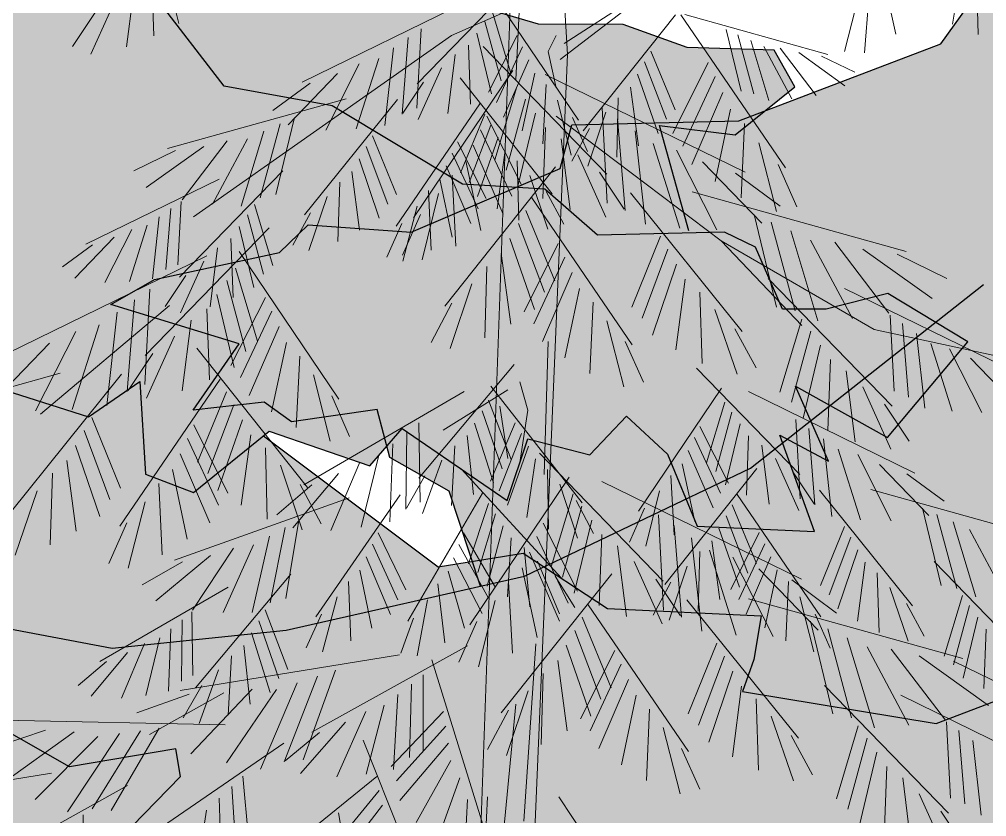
# Model space of a CAD drawing. Header units: millimetres. Extents: x 2403 to 72627, y 1744 to 50777.
# Drawn here: x 26409 to 29460, y 33588 to 36101 of the extents above; entities that cross this region are included whole.
import ezdxf

# ---------------------------------------------------------------- set-up
doc = ezdxf.new("R2010")
doc.units = ezdxf.units.MM
doc.layers.add('dwgmodels.com', color=250, linetype='Continuous')

# ---------------------------------------------------------------- blocks, each defined once
blk = doc.blocks.new('de7')
at = {"layer": 'dwgmodels.com', "linetype": 'Continuous', "lineweight": 0}
for p, q in [((-209.2, 39.8), (-24.2, 5194.2)), ((-6.1, 4475), (24.1, 3951.6)), ((-44.5, 4172), (-57.2, 3911.6)), ((-616.3, 4115.4), (-588.7, 4000.3)), ((650.9, 4116.2), (631.4, 3999.5)), ((-632.1, 4092.9), (-627.9, 3981)), ((517.7, 4093.6), (541.7, 3983.7)), ((668.2, 4094.9), (671.8, 3982.9)), ((-656.9, 4075.1), (-670.9, 3963.4)), ((-50, 4072.9), (-212.7, 3905.2)), ((501.3, 4061.2), (492.4, 3954)), ((-683.1, 4050), (-727.3, 3951.8)), ((-131.8, 4035.9), (-394.2, 3907.6)), ((-89.3, 4041.5), (41.5, 3847.8)), ((19, 3968.7), (127, 4038.6)), ((-717.2, 4022.6), (-756.2, 3964.3)), ((-57.2, 4025.9), (-158.8, 3981.5)), ((-94.4, 4019.6), (-65.5, 3923.7)), ((12.7, 3943.4), (120.7, 4025.9)), ((194.7, 4014.2), (49.2, 3831.3)), ((202.8, 4014), (367.8, 3772.9)), ((209.5, 4014.4), (434.6, 3951.7)), ((478.3, 4024.1), (461, 3956.1)), ((-105.8, 4003.5), (-80.5, 3910.2)), ((-158.8, 3981.5), (-565.2, 3695.7)), ((-206.6, 3992.1), (-213.2, 3867.1)), ((-118.8, 3985.1), (-95.8, 3889.2)), ((-54.9, 3981.3), (-100.2, 3891.9)), ((6.3, 3981.5), (-6.4, 3956)), ((274.7, 3990.8), (298.1, 3893.5)), ((292.7, 3982.7), (317.9, 3889.4)), ((-226.8, 3978), (-236.6, 3857.5)), ((-132, 3966.4), (-128.5, 3873.1)), ((313.2, 3973.4), (341.7, 3879)), ((-249.9, 3961.9), (-263.5, 3839.3)), ((-152.7, 3951.5), (-164.3, 3858.5)), ((-108.9, 3964.1), (86.4, 3762.9)), ((-46.5, 3963.4), (-87.8, 3876)), ((24.1, 3951.6), (-30.5, 2656.6)), ((-6.4, 3956), (6.3, 3898.9)), ((155.8, 3956.9), (193.9, 3864.3)), ((334, 3963.9), (378, 3881.5)), ((359.4, 3961.4), (416.3, 3887)), ((388.8, 3954.4), (461.8, 3902.3)), ((-304, 3936.6), (-357, 3832.2)), ((-273.3, 3945.4), (-308.7, 3834.2)), ((-36.9, 3943), (-76.4, 3852.7)), ((145.9, 3939.7), (180.3, 3849.3)), ((246.2, 3939.1), (190.3, 3827)), ((424.8, 3949), (477.4, 3923.4)), ((-338.5, 3921.3), (-416.4, 3840.7)), ((-61.8, 3926.5), (-218.7, 3694)), ((-174.5, 3930.6), (-211.3, 3848.8)), ((-27.3, 3922.3), (-47.1, 3831)), ((-10.7, 3919.8), (304.2, 3765.8)), ((134.8, 3920.2), (167.1, 3827)), ((-381.6, 3906.5), (-440.3, 3863.1)), ((-202.9, 3907.8), (-235.4, 3859.2)), ((-145.1, 3914.8), (0.3, 3731.8)), ((256.9, 3916.8), (206, 3807.2)), ((-55.7, 3900.3), (-90.3, 3785.2)), ((-9.5, 3904), (-14.4, 3810.4)), ((123.6, 3900.2), (136.2, 3807.7)), ((269, 3891.4), (220.4, 3778.1)), ((-324.8, 3881.8), (-606.2, 3803.4)), ((-243.8, 3880.6), (-390.4, 3698.6)), ((-114.2, 3873.9), (-246.1, 3681)), ((-41.9, 3881), (-72.3, 3769)), ((8.3, 3879.5), (30.1, 3792.6)), ((104.4, 3883.3), (102, 3789.6)), ((-26.3, 3858.9), (-53.9, 3743.8)), ((84.8, 3860.4), (56.2, 3775.4)), ((79, 3867.2), (87, 3717.2)), ((281.3, 3865.5), (257.2, 3751.3)), ((-406.3, 3852.3), (-435.6, 3730.6)), ((-106.2, 3857.4), (-144.4, 3764.8)), ((-103, 3854.2), (-48.7, 3747)), ((266.7, 3657.6), (6.3, 3854.4)), ((32.3, 3852.1), (55.7, 3798.5)), ((103.3, 3850.3), (115, 3705.7)), ((-454.4, 3830.5), (-490.1, 3712.5)), ((-428.8, 3842.2), (-460.3, 3725.5)), ((-96.4, 3840.3), (-130.8, 3749.9)), ((-113.1, 3832.8), (-63.5, 3727.9)), ((-10.5, 3836.4), (-14.7, 3724.4)), ((58.8, 3834.9), (31.2, 3783.3)), ((131, 3831), (147.3, 3683.9)), ((303.6, 3842.8), (298.2, 3725.7)), ((-512.2, 3815.5), (-583.3, 3722.5)), ((-480.4, 3818.6), (-535.5, 3715.6)), ((-283.1, 3823.5), (-245.5, 3730.6)), ((-148.9, 3813.9), (-104.2, 3724.3)), ((-85.3, 3820.7), (-117.6, 3727.5)), ((14.3, 3818.5), (28.3, 3706.9)), ((-593.9, 3800), (-659.6, 3768)), ((-548.9, 3806.7), (-640.1, 3741.6)), ((-293, 3806.4), (-259.2, 3715.8)), ((-124.6, 3808.4), (-77.2, 3699.9)), ((-74, 3800.8), (-86.7, 3708.2)), ((159.1, 3811.2), (201.5, 3677.7)), ((195.9, 3800.7), (259.5, 3675.3)), ((326.1, 3812.4), (354, 3703.8)), ((-304.3, 3786.9), (-272.5, 3693.5)), ((-157.4, 3796.1), (-116.7, 3708.4)), ((-136.2, 3783.4), (-112.4, 3673.9)), ((-54.9, 3783.9), (-52.5, 3690.2)), ((40.5, 3793.4), (84.6, 3695.3)), ((-424.6, 3768.1), (-587.4, 3600.4)), ((5.2, 3774.4), (-169.3, 3554.9)), ((-167.1, 3775.8), (-128.2, 3685.2)), ((237.3, 3782.3), (330.7, 3685.5)), ((356.2, 3778.3), (385.9, 3711.5)), ((-525, 3755.1), (-734.9, 3652.4)), ((-315.6, 3767), (-303.5, 3674.4)), ((-176.9, 3755.1), (-157.6, 3663.7)), ((-157.5, 3761.5), (-151.6, 3649.1)), ((-35.2, 3760.9), (-6.7, 3675.9)), ((74.6, 3766.1), (113.6, 3707.8)), ((289, 3764.5), (359.5, 3712.4)), ((-334.9, 3750.2), (-337.9, 3656.6)), ((-194.8, 3736.9), (-190.5, 3643.3)), ((-354.7, 3727.4), (-383.8, 3642.6)), ((-178.9, 3732.2), (-205.1, 3627.8)), ((-31.9, 3725.4), (126.4, 3493.9)), ((-9.2, 3735.5), (18.3, 3683.9)), ((123.7, 3733.4), (299.6, 3515)), ((220.8, 3734.9), (558.5, 3640.7)), ((-601, 3708.7), (-608.8, 3612.4)), ((-584.8, 3720), (-590.1, 3620)), ((-469, 3714.8), (-440.2, 3618.9)), ((-212.8, 3712.6), (-235.1, 3625.8)), ((-619.5, 3695.8), (-630.3, 3597.8)), ((-480.5, 3698.7), (-455.2, 3605.4)), ((-380.9, 3702.1), (-408.7, 3650.7)), ((-207.6, 3699.2), (-235.7, 3635)), ((-41.5, 3705.6), (4.3, 3594.5)), ((318.6, 3699.5), (353.8, 3553.4)), ((-662.7, 3675.7), (-705.2, 3592.1)), ((-638.2, 3682.7), (-666.5, 3593.7)), ((-446, 3678.4), (-641.4, 3477.1)), ((-493.5, 3680.3), (-470.5, 3584.4)), ((-236.9, 3685.3), (-260.6, 3631.9)), ((-53.2, 3685.1), (-12, 3576.6)), ((345.6, 3687.3), (383.4, 3547.3)), ((-690.4, 3663.4), (-752.6, 3598.9)), ((-506.6, 3661.6), (-503.1, 3568.3)), ((-66.6, 3661.6), (-27.8, 3549.7)), ((170.8, 3664.9), (125.7, 3553.4)), ((376.4, 3673.3), (419.2, 3531.7)), ((-724.8, 3651.6), (-771.8, 3616.8)), ((-527.3, 3646.7), (-539, 3553.7)), ((9.8, 3653.4), (-43.9, 3545.9)), ((508, 3517.9), (266.7, 3657.6)), ((266.7, 3657.6), (393.7, 3524.2)), ((407.6, 3659), (473.6, 3535.5)), ((445.7, 3655.4), (531.1, 3543.7)), ((-544.3, 3634), (-859.2, 3480)), ((-493.2, 3640.7), (-336.3, 3408.3)), ((-80.1, 3637.6), (-64.9, 3526.6)), ((20, 3632.1), (-28.9, 3526.8)), ((182.7, 3644.4), (142.1, 3535.7)), ((489.8, 3644.8), (599.3, 3566.7)), ((543.8, 3636.7), (622.6, 3598.4)), ((-549.2, 3625.8), (-585.9, 3544)), ((-103.1, 3617.4), (-105.9, 3504.9)), ((196.2, 3621), (158.1, 3508.9)), ((-577.6, 3603), (-610.1, 3554.4)), ((-499.3, 3614.5), (-464.7, 3499.4)), ((31.7, 3607.7), (-15, 3498.9)), ((-513.1, 3595.2), (-482.7, 3483.2)), ((-126.7, 3589.8), (-160.9, 3487.8)), ((209.9, 3597.1), (195.3, 3486)), ((340.6, 3598.4), (536, 3397.1)), ((-634, 3581.5), (-641.9, 3431.4)), ((-528.7, 3573.1), (-501.1, 3458)), ((43.4, 3582.8), (20.3, 3473.2)), ((233, 3577), (236.5, 3464.6)), ((461.1, 3582.8), (713, 3459.6)), ((-806.5, 3384.6), (-603.3, 3556)), ((-658.3, 3564.6), (-670, 3420)), ((-452, 3568.5), (-506.3, 3461.3)), ((-157.9, 3559.3), (-190.9, 3497.4)), ((64.9, 3561), (59.7, 3448.6)), ((-686, 3545.2), (-702.3, 3398.2)), ((-544.5, 3550.6), (-540.3, 3438.7)), ((-441.9, 3547.1), (-491.5, 3442.2)), ((256.7, 3549.6), (291.6, 3447.8)), ((532.8, 3540.7), (539.2, 3420.7)), ((-714.1, 3525.5), (-756.5, 3392)), ((-569.3, 3532.8), (-583.3, 3421.2)), ((86.4, 3531.8), (113.2, 3427.6)), ((393.9, 3534.5), (359.3, 3419.4)), ((552.3, 3527.2), (561.7, 3411.5)), ((-750.9, 3514.9), (-814.5, 3389.6)), ((-430.4, 3522.6), (-477.8, 3414.1)), ((288.1, 3519.2), (321.6, 3457.6)), ((407.7, 3515.2), (377.3, 3403.2)), ((800.1, 3454.4), (508, 3517.9)), ((574.5, 3511.7), (587.5, 3394.1)), ((-792.3, 3496.5), (-885.7, 3399.8)), ((-595.5, 3507.7), (-639.6, 3409.6)), ((-418.8, 3497.7), (-442.6, 3388.2)), ((-6.4, 3498.9), (-12.7, 3289.3)), ((115.3, 3499.1), (143.9, 3435)), ((423.3, 3493.1), (395.7, 3378)), ((596.9, 3495.9), (630.9, 3389.1)), ((-629.6, 3480.3), (-668.6, 3422)), ((-560.2, 3488.7), (-385.7, 3269.2)), ((626.4, 3487.5), (677.3, 3387.2)), ((-397.5, 3475.7), (-403.4, 3363.4)), ((-59.6, 3462.7), (-210.1, 3283.9)), ((439.1, 3470.6), (434.9, 3358.7)), ((659.5, 3472.8), (734.3, 3395.4)), ((-775.8, 3449.1), (-1113.5, 3355)), ((-678.7, 3447.6), (-854.6, 3229.2)), ((227.8, 3456.9), (390.5, 3289.2)), ((463.9, 3452.8), (477.8, 3341.1)), ((-523.1, 3439.7), (-681.4, 3208.2)), ((-376.1, 3446.4), (-349.9, 3342)), ((-50.8, 3435.3), (-38.1, 3390.9)), ((-513.5, 3419.9), (-559.3, 3308.7)), ((-138.7, 3420.1), (-391.3, 3273.4)), ((-171.5, 3359.1), (-69.9, 3422.7)), ((-96.6, 3428.7), (47.6, 3244.7)), ((267.1, 3425.5), (136.3, 3231.8)), ((309.6, 3420), (572, 3291.6)), ((490.1, 3427.7), (534.2, 3329.5)), ((-347.4, 3413.5), (-319.3, 3349.2)), ((-100.1, 3406.5), (-64.5, 3312.9)), ((272.2, 3403.7), (243.3, 3307.8)), ((-501.7, 3399.3), (-543, 3290.8)), ((-110.4, 3389.6), (-78.6, 3298.3)), ((-69.9, 3314.7), (-82.6, 3397.2)), ((-38.1, 3390.9), (-50.8, 3308.4)), ((283.6, 3387.6), (258.3, 3294.3)), ((524.2, 3400.3), (563.2, 3342)), ((-725.8, 3379.1), (-680.7, 3267.7)), ((-488.4, 3375.8), (-527.2, 3264)), ((-210.1, 3371.1), (-207.9, 3245.9)), ((-58.1, 3371), (-96.9, 3278.7)), ((384.4, 3376.1), (391, 3251.1)), ((-737.7, 3358.6), (-697.1, 3249.9)), ((-564.7, 3367.7), (-511.1, 3260.1)), ((-229.3, 3355.6), (-230.5, 3234.7)), ((-122.1, 3370.4), (-92.4, 3276.3)), ((232.7, 3365.3), (278, 3276)), ((296.6, 3369.2), (273.6, 3273.3)), ((404.6, 3362.1), (414.4, 3241.6)), ((-575, 3346.3), (-526.1, 3241.1)), ((-474.9, 3351.9), (-490.1, 3240.9)), ((-133.9, 3350.7), (-123.8, 3257.9)), ((-48.4, 3353.8), (-83.4, 3263.7)), ((224.3, 3347.5), (265.6, 3260.1)), ((309.8, 3350.5), (306.3, 3257.1)), ((427.7, 3345.9), (441.3, 3223.4)), ((-751.2, 3335.2), (-713.1, 3223.1)), ((-451.9, 3331.6), (-449, 3219.2)), ((-251.2, 3337.9), (-256, 3214.7)), ((-153.5, 3334.4), (-158.5, 3240.8)), ((-37.4, 3334.2), (-70.4, 3241.2)), ((214.7, 3327.1), (254.2, 3236.7)), ((330.5, 3335.6), (342.1, 3242.5)), ((451.1, 3329.5), (486.5, 3218.2)), ((-764.9, 3311.4), (-750.3, 3200.2)), ((-586.6, 3321.9), (-539.9, 3213.2)), ((-273.4, 3319.8), (-300.8, 3206.3)), ((-173.8, 3312), (-204.6, 3227.8)), ((-26.3, 3314.1), (-39.6, 3221.7)), ((-20, 3322.8), (175.3, 3121.5)), ((352.3, 3314.7), (389.1, 3232.9)), ((481.8, 3320.7), (534.8, 3216.2)), ((-598.4, 3297.1), (-575.3, 3187.4)), ((-428.3, 3304.1), (-394.1, 3202.1)), ((-303.3, 3308.8), (-348.8, 3200.9)), ((-143.3, 3298.3), (14.7, 3126.2)), ((-7.3, 3297.1), (-5.5, 3203.4)), ((322.9, 3298.8), (177.5, 3115.9)), ((205.1, 3306.3), (224.9, 3215.1)), ((516.3, 3305.4), (594.2, 3224.7)), ((-787.9, 3291.3), (-791.5, 3178.8)), ((-336.7, 3291.1), (-408.6, 3205.2)), ((-200.5, 3287.3), (-229.4, 3236.5)), ((27.1, 3285.1), (-129.8, 3052.7)), ((187.3, 3288), (192.2, 3194.4)), ((380.7, 3291.9), (413.2, 3243.3)), ((559.4, 3290.6), (618.1, 3247.2)), ((-811.7, 3263.9), (-846.6, 3162.1)), ((-619.8, 3275.2), (-614.6, 3162.9)), ((-378.6, 3273.3), (-434.1, 3225.8)), ((-397.1, 3273.5), (-364.1, 3211.6)), ((12.2, 3274.1), (40.2, 3188.9)), ((78.2, 3278.4), (393.1, 3124.4)), ((421.6, 3264.6), (568.2, 3082.6)), ((502.6, 3265.8), (784, 3187.4)), ((-320.2, 3252.6), (-595.3, 3154.4)), ((-239.3, 3257.2), (-372.6, 3065.2)), ((-109.6, 3259.8), (-227.5, 3058)), ((33.2, 3258.9), (-1.4, 3143.8)), ((169.5, 3263.6), (147.7, 3176.6)), ((292, 3258), (423.9, 3065.1)), ((-641.4, 3246.1), (-668.2, 3141.9)), ((-100.4, 3243.9), (-131.9, 3148.8)), ((47, 3239.6), (16.6, 3127.6)), ((38.1, 3248.4), (65.2, 3196.6)), ((145.5, 3236.2), (122.1, 3182.6)), ((284, 3241.5), (322.2, 3148.9)), ((584.1, 3236.4), (613.4, 3114.6)), ((-89.4, 3227.5), (-117.3, 3134.9)), ((167.9, 3225.9), (175.9, 3075.8)), ((274.2, 3224.3), (308.6, 3134)), ((606.6, 3226.2), (638.1, 3109.5)), ((-670.3, 3213.3), (-698.9, 3149.2)), ((-421.1, 3205.7), (-444.3, 3087.1)), ((-399.4, 3217.5), (-420, 3093.9)), ((-76.9, 3208.7), (-102.6, 3113.5)), ((-14.1, 3212.9), (40.2, 3105.7)), ((62.6, 3217.5), (35, 3102.4)), ((192.2, 3209), (203.9, 3064.4)), ((263.1, 3204.8), (295.4, 3111.6)), ((460.9, 3207.5), (423.3, 3114.7)), ((632.2, 3214.6), (667.9, 3096.5)), ((-445.8, 3192.3), (-473, 3072)), ((-274.5, 3197.4), (-230.4, 3107.5)), ((-139.9, 3197.4), (-89, 3111.2)), ((-64.3, 3189.6), (-70.4, 3096.4)), ((-24.2, 3191.5), (25.4, 3086.6)), ((78.4, 3195), (74.2, 3083.1)), ((219.9, 3189.6), (236.2, 3042.6)), ((326.7, 3198), (282, 3108.3)), ((470.8, 3190.4), (437, 3099.8)), ((658.2, 3202.6), (713.3, 3099.7)), ((-502.4, 3173.3), (-566.8, 3075.4)), ((-471, 3178.5), (-518.5, 3072)), ((-283.2, 3179.7), (-243, 3091.7)), ((-147.2, 3179.1), (-100.3, 3094.5)), ((-44, 3174.2), (-35, 3080.9)), ((103.2, 3177.2), (117.2, 3065.6)), ((251.8, 3184.8), (264.5, 3092.3)), ((335.2, 3180.2), (294.5, 3092.5)), ((-538.4, 3161.9), (-624.8, 3090.5)), ((-293, 3159.4), (-254.7, 3068.5)), ((-155.4, 3158.1), (-110.2, 3070.5)), ((-35.7, 3167), (11.7, 3058.5)), ((232.7, 3167.9), (230.3, 3074.2)), ((248, 3169.9), (290.4, 3036.4)), ((284.8, 3159.3), (348.4, 3034)), ((344.9, 3159.8), (306, 3069.2)), ((482.1, 3170.9), (450.3, 3077.5)), ((-582.8, 3152), (-646.1, 3115.4)), ((-47.3, 3142.1), (-23.5, 3032.6)), ((-22.8, 3152.7), (11.7, 3069.9)), ((129.4, 3152.1), (173.5, 3054)), ((213, 3145), (184.5, 3060)), ((493.4, 3151), (481.3, 3058.5)), ((602.4, 3152.1), (765.2, 2984.4)), ((-411.7, 3132.1), (-562.2, 2953.3)), ((-302.9, 3138.8), (-284.3, 3047.3)), ((-163.7, 3136.8), (-138, 3047)), ((94.1, 3133.1), (-80.4, 2913.6)), ((5, 3129.1), (36.1, 3079.6)), ((326.2, 3140.9), (419.6, 3044.2)), ((354.7, 3139.1), (335.4, 3047.8)), ((512.7, 3134.3), (515.7, 3040.6)), ((-510.9, 3112), (-713, 2994.7)), ((-320.9, 3120.7), (-317.3, 3027.1)), ((-180.3, 3117.3), (-169.3, 3024.3)), ((-68.6, 3120.1), (-62.7, 3007.8)), ((187, 3119.5), (159.5, 3067.9)), ((163.5, 3124.7), (202.5, 3066.4)), ((372.6, 3120.9), (368.3, 3027.3)), ((377.9, 3123.2), (448.4, 3071.1)), ((532.5, 3111.5), (561.6, 3026.6)), ((-339.1, 3096.5), (-362, 3009.9)), ((390.6, 3096.6), (412.9, 3009.8)), ((646.8, 3098.9), (618, 3003)), ((-196.5, 3091.8), (-212.6, 3003.6)), ((-90, 3090.8), (-116.2, 2986.4)), ((57, 3084.1), (215.3, 2852.6)), ((212.6, 3092), (388.5, 2873.6)), ((309.7, 3093.5), (647.4, 2999.4)), ((558.7, 3086.2), (586.5, 3034.8)), ((658.3, 3082.8), (633, 2989.5)), ((-568.1, 3072.8), (-566.3, 2972.7)), ((-452.2, 3075.9), (-416.6, 2982.2)), ((-363.4, 3069.4), (-387.5, 3016.2)), ((414.7, 3069.4), (438.4, 3015.9)), ((-583.4, 3060.4), (-584.4, 2963.7)), ((-462.5, 3059), (-430.6, 2967.7)), ((-218.6, 3062.9), (-238.5, 3007.9)), ((-118.7, 3057.9), (-146.8, 2993.6)), ((47.4, 3064.3), (93.2, 2953.1)), ((407.5, 3058.1), (442.7, 2912.1)), ((671.3, 3064.4), (648.3, 2968.5)), ((-600.9, 3046.2), (-604.8, 2947.7)), ((-474.1, 3039.7), (-444.4, 2945.7)), ((35.7, 3043.7), (76.9, 2935.2)), ((434.5, 3046), (472.3, 2905.9)), ((684.4, 3045.7), (680.9, 2952.3)), ((-642.7, 3023), (-679, 2936.7)), ((-618.7, 3031.8), (-640.6, 2941)), ((-486, 3020.1), (-475.8, 2927.3)), ((-44.5, 2743.2), (-25.4, 3022.6)), ((22.3, 3020.2), (61.1, 2908.4)), ((259.7, 3023.5), (214.6, 2912.1)), ((465.3, 3032), (508.1, 2890.3)), ((-669.3, 3008.8), (-726.9, 2940.1)), ((-240.5, 3005.4), (-586.4, 2948.8)), ((-133.6, 3019.5), (-378.7, 2883.2)), ((98.7, 3012.1), (45, 2904.5)), ((496.5, 3017.6), (562.5, 2894.1)), ((534.6, 3014), (620, 2902.3)), ((-702.8, 2994.6), (-747.3, 2956.6)), ((-505.5, 3003.8), (-510.5, 2910.2)), ((-189.6, 2997.1), (-106.5, 2729.2)), ((8.8, 2996.3), (24, 2885.3)), ((108.9, 2990.7), (60, 2885.5)), ((271.6, 3003), (231, 2894.3)), ((578.7, 3003.5), (688.2, 2925.3)), ((632.7, 2995.4), (711.5, 2957)), ((-525.8, 2981.4), (-556.7, 2897.2)), ((-341.5, 2980.9), (-392.5, 2839.6)), ((-14.2, 2976), (-17, 2863.6)), ((285.1, 2979.6), (247, 2867.5)), ((-401.8, 2961.2), (-459.8, 2825.1)), ((-369.7, 2971.8), (-422.6, 2836.7)), ((-221.8, 2959.2), (-225, 2843.2)), ((-203.1, 2973.7), (-203.1, 2853.5)), ((120.6, 2966.3), (73.9, 2857.6)), ((-517.6, 2945.3), (-635, 2879.6)), ((-552.5, 2956.6), (-581.5, 2905.8)), ((-472.7, 2951), (-569.8, 2849.3)), ((-434.4, 2950.4), (-513.6, 2834.9)), ((-37.8, 2948.5), (-72, 2846.5)), ((298.8, 2955.8), (284.2, 2844.6)), ((429.5, 2957), (624.9, 2755.8)), ((-572.2, 2943.2), (-654.8, 2913.7)), ((-243.1, 2942.6), (-249.9, 2824.4)), ((132.3, 2941.5), (109.2, 2831.8)), ((321.9, 2935.7), (325.4, 2823.2)), ((550, 2941.4), (801.9, 2818.2)), ((-293.7, 2915.6), (-339.2, 2812.8)), ((-264.7, 2925.6), (-293, 2817.2)), ((-171, 2916), (-254, 2829)), ((-69, 2917.9), (-102, 2856)), ((-57.2, 2927.4), (-76.2, 2730.5)), ((153.8, 2919.6), (148.6, 2807.3)), ((-515.6, 2895.1), (-866, 2902.4)), ((-326, 2899.2), (-396.5, 2818)), ((345.6, 2908.3), (380.5, 2806.5)), ((621.7, 2899.4), (628.1, 2779.3)), ((-799, 2886.5), (-926.4, 2843.3)), ((-753.8, 2883.9), (-867.8, 2801.6)), ((-648.7, 2885.6), (-725.3, 2762.4)), ((-619.4, 2889.5), (-695.2, 2759.7)), ((-366.5, 2882.8), (-420.7, 2838.2)), ((-167.5, 2892.6), (-245.3, 2806.4)), ((175.3, 2890.5), (202.1, 2786.3)), ((482.8, 2893.1), (448.2, 2778)), ((641.2, 2885.9), (650.6, 2770.2)), ((-716.3, 2876.4), (-815.1, 2777.1)), ((-682.2, 2881.1), (-764, 2757.8)), ((-297.7, 2870.8), (-193.9, 2610.3)), ((377, 2877.9), (410.5, 2816.2)), ((496.6, 2873.8), (466.2, 2761.8)), ((663.4, 2870.4), (676.4, 2752.7)), ((-422.9, 2865.7), (-654.4, 2707.3)), ((-163.6, 2865.8), (-240.2, 2775.7)), ((204.2, 2857.7), (232.8, 2793.6)), ((-159.7, 2838.6), (-214.1, 2740.7)), ((512.2, 2851.8), (484.6, 2736.7)), ((528, 2829.3), (523.8, 2717.3)), ((-789.4, 2818.8), (-1066.2, 2773.5)), ((-276.3, 2813.2), (-494.7, 2637.2)), ((-487.8, 2813.7), (-476.8, 2694)), ((-145.6, 2811.4), (-183.7, 2705.6)), ((552.8, 2811.4), (566.7, 2699.8)), ((-669.6, 2799), (-914.7, 2662.7)), ((-505.1, 2797.5), (-497.7, 2681.7)), ((-272.8, 2791.5), (-348.7, 2698.3)), ((-524.8, 2779), (-520.7, 2660.7)), ((-133.6, 2777.2), (-138.6, 2669.7)), ((-108, 2654.3), (-101.6, 2781.3)), ((10.4, 2781.2), (140.2, 2586.9)), ((579, 2786.3), (623.1, 2688.2)), ((-267.5, 2768.4), (-338.3, 2676.4)), ((-739.1, 2753.2), (-739.1, 2633)), ((-544.8, 2760.1), (-562.9, 2649.5)), ((-336.9, 2756.2), (-316.6, 2637.8)), ((613.1, 2759), (652.1, 2700.6))]:
    blk.add_line(p, q, dxfattribs=at)
blk = doc.blocks.new('Pine 1 Elev_130')
h = blk.add_hatch(color=256)
h.dxf.hatch_style = 1
h.set_gradient(color1=(0, 127, 31), one_color=1, tint=1, name='SPHERICAL')
h.paths.add_polyline_path([(450.3, 2550.3), (391.1, 2573.1), (383.9, 2687.4), (320.7, 2644), (185.2, 2686.8), (128.6, 2653.1), (100.4, 2681.4), (89.2, 2473.5), (-53.3, 2274.3), (-33.6, 3012.8), (109.7, 2930), (69.8, 2822.7), (123.4, 2785.8), (100.4, 2681.4), (128.6, 2653.1), (185.2, 2686.8), (320.7, 2644), (383.9, 2687.4), (391.1, 2573.1), (450.3, 2550.3), (543.8, 2626.3), (667.9, 2583.5), (707.6, 2629.6), (837.3, 2540.6), (862.9, 2616.8), (939.1, 2596.8), (984.5, 2644.6), (1035.2, 2597.9), (1071.6, 2508.8), (1216.2, 2502.4), (1173.7, 2621.4), (1233.5, 2589.1), (1193, 2681.6), (1306.4, 2618.2), (1405.7, 2736.5), (1307, 2796.1), (1230.7, 2776.6), (1177, 2776.8), (1143.4, 2853.2), (1105.3, 2871.7), (1062.2, 2870.6), (1025.2, 3003.3), (1118.4, 2991.7), (1192, 3050.8), (1166.7, 3096), (1059.4, 3099.2), (980.4, 3127.7), (875.9, 3128), (672.7, 3188), (613.5, 3224.9), (511.8, 3236.6), (472.4, 3281.9), (424.7, 3355.5), (399.6, 3468.6), (520.9, 3408.9), (591.3, 3340.8), (631, 3405.7), (738.2, 3337.5), (870.8, 3299), (933.2, 3368), (1045.9, 3297), (1122.4, 3367.4), (1238.3, 3375.5), (1244.3, 3480), (1388.5, 3538.8), (1309.7, 3612.5), (1256.1, 3643.8), (1114.8, 3616), (1146.1, 3692.1), (1123.6, 3726.1), (925.8, 3718.3), (736.7, 3766.9), (559, 3852.2), (376.1, 4076), (181.7, 4270.9), (71.9, 4294), (-211.3, 4583), (-418, 4389.3), (-598.5, 4288.2), (-627.4, 4236.2), (-818.1, 4195.8), (-968.4, 4224.7), (-1043.5, 4236.2), (-1130.2, 4166.9), (-1159.1, 4103.3), (-1037.8, 4190), (-985.7, 4161.1), (-1014.6, 4097.5), (-945.3, 4138), (-893.3, 4109.1), (-760.4, 4103.3), (-748.8, 4010.8), (-673.7, 4010.8), (-679.4, 3941.5), (-604.1, 3866.1), (-712.3, 3797), (-1034.5, 3758.5), (-1268.9, 3764.9), (-1435.5, 3782.4), (-1514.7, 3762.9), (-1466.8, 3726), (-1387.8, 3683.4), (-1393.6, 3635.4), (-1429.7, 3558.9), (-1352.9, 3568.9), (-1309, 3618.2), (-1286.3, 3629.4), (-1272.4, 3550.2), (-1233, 3527.5), (-1108.5, 3589.3), (-1094.5, 3535.5), (-1162.7, 3434.1), (-1145.8, 3394.5), (-1038.2, 3470.4), (-947.8, 3472.9), (-891.4, 3447.3), (-919.9, 3365.5), (-894.7, 3320.2), (-722.1, 3352.1), (-640.2, 3395.7), (-580.9, 3392.6), (-422.7, 3392.1), (-366, 3442.8), (-320.9, 3408.7), (-291.7, 3413.1), (-314.4, 3254.8), (-423.6, 3104), (-672.5, 3008.7), (-878.7, 3003.8), (-893, 2950.1), (-1076.9, 2871.6), (-1204, 2880.5), (-1239.4, 2846.7), (-1393.5, 2813.3), (-1447.2, 2782.4), (-1289.2, 2733.9), (-1346, 2652.2), (-1258.4, 2661.8), (-1224.5, 2637.6), (-1118.7, 2652.7), (-1103.2, 2593.5), (-1029.9, 2552.3), (-991.3, 2435.1), (-1231, 2380.6), (-1445.8, 2358.7), (-1660.3, 2398.9), (-1683, 2376.4), (-1612.7, 2277.3), (-1498.5, 2212), (-1367.1, 2234.2), (-1361.6, 2200.2), (-1523.1, 2034.1), (-1494.9, 2017.1), (-1410.2, 2005.5), (-1321.2, 2002.4), (-1240.5, 2072.7), (-1272, 1945.7), (-1229.7, 1903.2), (-1071.3, 1993.1), (-1020.6, 1928), (-935.7, 1987), (-862.2, 1992.4), (-736.5, 1934.2), (-870.2, 1635.5), (-1014.6, 1600.9), (-956.8, 1554.6), (-1066.7, 1502.6), (-1043.5, 1462.2), (-1008.9, 1462.2), (-906.7, 1345.7), (-881.4, 1308.9), (-779.9, 1229.4), (-743, 1127), (-552.3, 1190.5), (-562.8, 1101.6), (-413, 1135), (-326.9, 1063.4), (-202.8, 1077.9), (-222.9, 959.4), (-40.9, 896.5), (66.7, 973.9), (106.2, 958.2), (154.4, 1011.7), (227.8, 997.4), (287.3, 1067.8), (447.5, 1046.1), (507.1, 904.7), (399.5, 813.2), (499.5, 682), (579.9, 688.3), (614, 770.1), (822.8, 684.7), (884.8, 632.3), (955.7, 722.4), (1133.8, 771.3), (1424.2, 728.2), (1470.1, 795.6), (1382.7, 860.9), (1594.6, 874.3), (1512.8, 900), (1710.6, 933.3), (1586.4, 959.1), (1578, 984.5), (1747.8, 1077.2), (1714, 1111.2), (1612.3, 1103.1), (1394.7, 1075.5), (1293.2, 1138), (1135.2, 1190.5), (1031.2, 1311.9), (1164.1, 1288.8), (1302.8, 1375.5), (1366.4, 1358.1), (1406.9, 1381.3), (1366.4, 1421.7), (1412.7, 1462.2), (1505.1, 1450.6), (1516.7, 1485.3), (1487.8, 1537.3), (1580.2, 1577.7), (1614, 1637), (1568.7, 1658.7), (1455.7, 1603.6), (1292.1, 1663.4), (1135.2, 1670.2), (1023.8, 1678.4), (922.3, 1763.5), (841, 1828.9), (1060.1, 1982.3), (1089, 1953.4), (1117.5, 1856.1), (1181.5, 1901.4), (1187.3, 2011.2), (1315.7, 1988.2), (1389.5, 1976.5), (1372.4, 2036), (1412.7, 2097.9), (1557.1, 2097.9), (1701.6, 2178.8), (1747.8, 2282.8), (1713.2, 2317.5), (1661.2, 2265.5), (1516.7, 2201.9), (1435.8, 2253.9), (1516.7, 2323.3), (1366.4, 2265.5), (1127.5, 2305.2), (1141.7, 2344.7), (1150.4, 2398.3), (961.1, 2407.4), (856.8, 2475.6), (752.3, 2459), (536.5, 2620.4)])
at = {"layer": 'dwgmodels.com', "linetype": 'Continuous'}
for p, q in [((-423.6, 3104), (-314.4, 3254.8)), ((488, 3051.5), (376.1, 3197.5)), ((875.9, 3128), (672.7, 3188)), ((980.4, 3127.7), (875.9, 3128)), ((1059.4, 3099.2), (980.4, 3127.7)), ((-672.5, 3008.7), (-423.6, 3104)), ((1166.7, 3096), (1059.4, 3099.2)), ((1192, 3050.8), (1166.7, 3096)), ((621.3, 3027.2), (488, 3051.5)), ((1118.4, 2991.7), (1192, 3050.8)), ((782, 2930.6), (621.3, 3027.2)), ((-878.7, 3003.8), (-672.5, 3008.7)), ((-893, 2950.1), (-878.7, 3003.8)), ((1061.5, 2873.2), (1025.2, 3003.3)), ((1025.2, 3003.3), (1118.4, 2991.7)), ((-1076.9, 2871.6), (-893, 2950.1)), ((883.7, 2924.6), (782, 2930.6)), ((948.5, 2867.9), (883.7, 2924.6)), ((-1239.4, 2846.7), (-1204, 2880.5)), ((-1204, 2880.5), (-1076.9, 2871.6)), ((1105.3, 2871.7), (948.5, 2867.9)), ((1143.4, 2853.2), (1105.3, 2871.7)), ((1177, 2776.8), (1143.4, 2853.2)), ((-1393.5, 2813.3), (-1239.4, 2846.7)), ((-1447.2, 2782.4), (-1393.5, 2813.3)), ((-658.4, 2580.7), (-370.9, 2807.2)), ((1307, 2796.1), (1230.7, 2776.6)), ((1405.7, 2736.5), (1307, 2796.1)), ((-1289.2, 2733.9), (-1447.2, 2782.4)), ((1230.7, 2776.6), (1177, 2776.8)), ((-1346, 2652.2), (-1289.2, 2733.9)), ((1306.4, 2618.2), (1405.7, 2736.5)), ((185.2, 2686.8), (320.7, 2644)), ((320.7, 2644), (383.9, 2687.4)), ((383.9, 2687.4), (391.1, 2573.1)), ((1233.5, 2589.1), (1193, 2681.6)), ((1193, 2681.6), (1306.4, 2618.2)), ((-1258.4, 2661.8), (-1346, 2652.2)), ((-1224.5, 2637.6), (-1258.4, 2661.8)), ((-1118.7, 2652.7), (-1224.5, 2637.6)), ((-1103.2, 2593.5), (-1118.7, 2652.7)), ((939.1, 2596.8), (984.5, 2644.6)), ((984.5, 2644.6), (1035.2, 2597.9)), ((450.3, 2550.3), (543.8, 2626.3)), ((543.8, 2626.3), (667.9, 2583.5)), ((667.9, 2583.5), (707.6, 2629.6)), ((707.6, 2629.6), (837.3, 2540.6)), ((536.5, 2620.4), (752.3, 2459)), ((837.3, 2540.6), (862.9, 2616.8)), ((862.9, 2616.8), (939.1, 2596.8)), ((1216.2, 2502.4), (1173.7, 2621.4)), ((1173.7, 2621.4), (1233.5, 2589.1)), ((-1029.9, 2552.3), (-1103.2, 2593.5)), ((1035.2, 2597.9), (1071.6, 2508.8)), ((-937, 2447.5), (-658.4, 2580.7)), ((391.1, 2573.1), (450.3, 2550.3)), ((-991.3, 2435.1), (-1029.9, 2552.3)), ((1071.6, 2508.8), (1216.2, 2502.4)), ((752.3, 2459), (856.8, 2475.6)), ((856.8, 2475.6), (961.1, 2407.4)), ((-1231, 2380.6), (-937, 2447.5)), ((-1660.3, 2398.9), (-1445.8, 2358.7)), ((961.1, 2407.4), (1150.4, 2398.3)), ((1150.4, 2398.3), (1141.7, 2344.7)), ((-1445.8, 2358.7), (-1231, 2380.6)), ((1141.7, 2344.7), (1127.5, 2305.2)), ((1366.4, 2265.5), (1516.7, 2323.3)), ((1127.5, 2305.2), (1366.4, 2265.5)), ((-1498.5, 2212), (-1612.7, 2277.3)), ((-1367.1, 2234.2), (-1498.5, 2212)), ((-1361.6, 2200.2), (-1367.1, 2234.2)), ((-1523.1, 2034.1), (-1361.6, 2200.2))]:
    blk.add_line(p, q, dxfattribs=at)

msp = doc.modelspace()

# ---------------------------------------------------------------- block references
at = {"layer": 'dwgmodels.com', "linetype": 'Continuous', "lineweight": 0, "xscale": 2.556092162598885, "yscale": 2.556092162598885, "zscale": 2.556092162598885}
for p in [(25807.7, 28090.2), (30397.6, 28090.2)]:
    msp.add_blockref('Pine 1 Elev_130', p, dxfattribs=at)
at = {"layer": 'dwgmodels.com', "xscale": 2, "yscale": 2, "zscale": 2}
msp.add_blockref('de7', (28089.4, 28087.4), dxfattribs=at)

doc.saveas('drawing.dxf')
